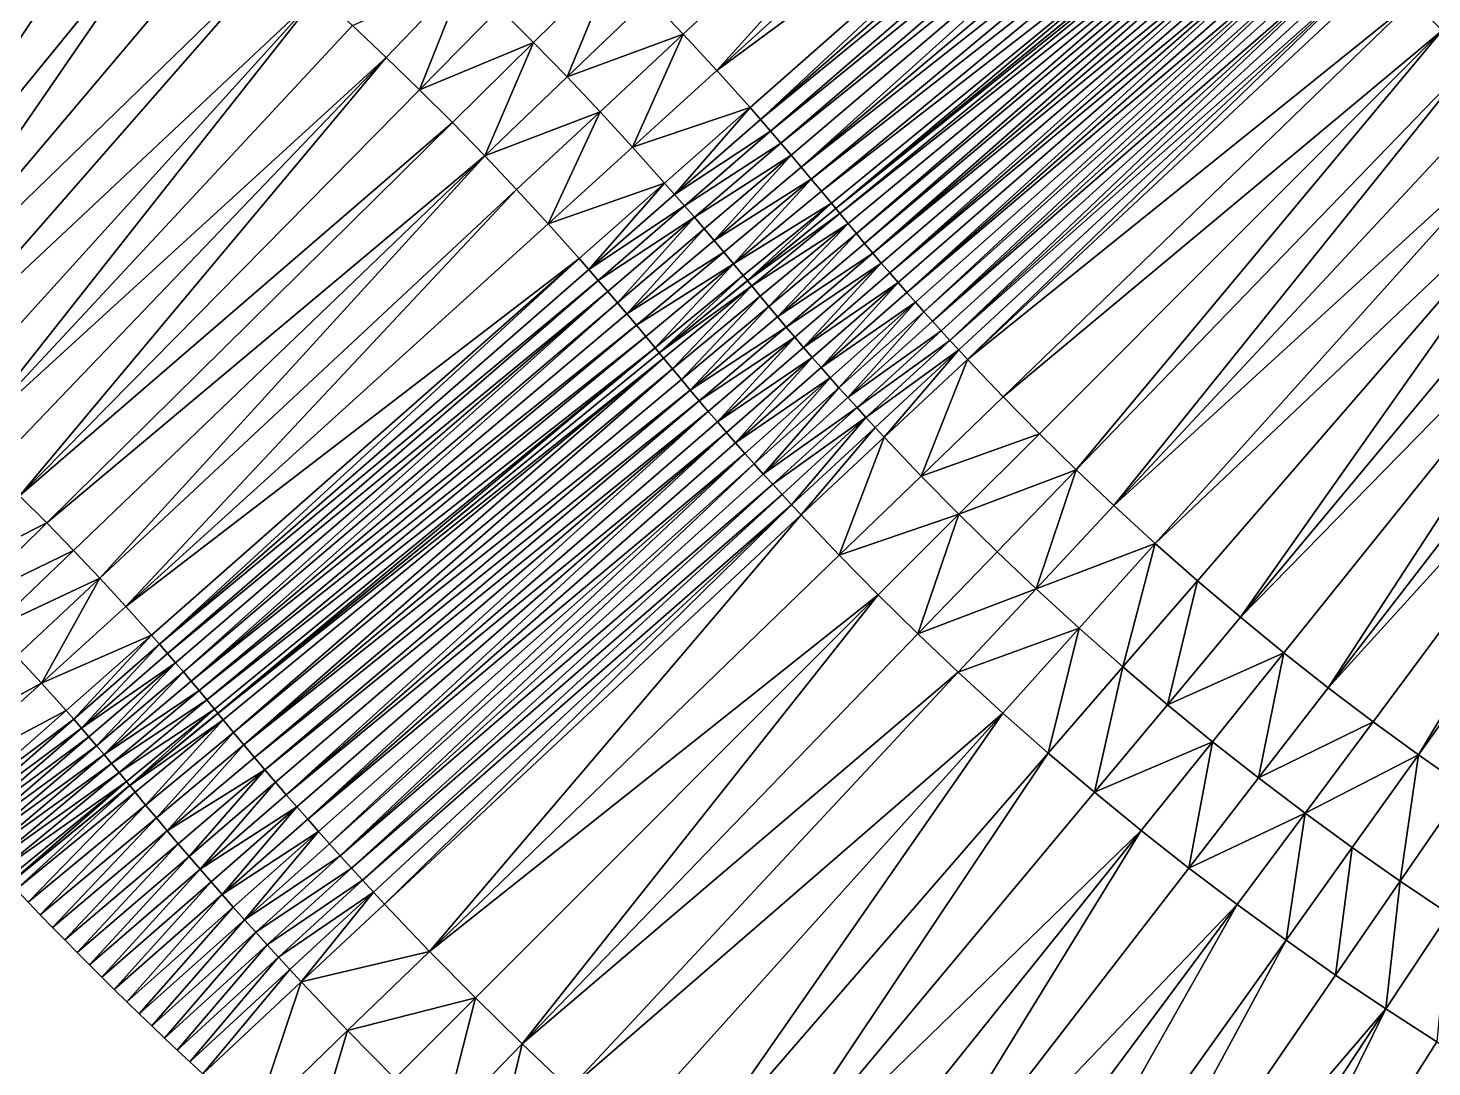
# Model space of a CAD drawing. Extents: x 2699 to 2890, y 1177 to 1225.
# Drawn here: x 2803.32 to 2818.33, y 1189.62 to 1200.74 of the extents above; entities that cross this region are included whole.
import ezdxf

# ---------------------------------------------------------------- set-up
doc = ezdxf.new("R2010")
doc.units = 0

msp = doc.modelspace()

# ---------------------------------------------------------------- linework, layer by layer
for points in [[(2809.961, 1201.057, 597.555), (2814.783, 1204.829, 597.743), (2810.325, 1200.671, 597.56)], [(2810.685, 1200.28, 597.565), (2810.325, 1200.671, 597.56), (2814.783, 1204.829, 597.743)], [(2810.685, 1200.28, 597.565), (2814.783, 1204.829, 597.743), (2815.2, 1204.375, 597.748)], [(2810.685, 1200.28, 597.565), (2815.2, 1204.375, 597.748), (2815.611, 1203.916, 597.753)], [(2810.685, 1200.28, 597.565), (2815.611, 1203.916, 597.753), (2811.039, 1199.884, 597.57)], [(2811.149, 1199.758, 597.571), (2811.039, 1199.884, 597.57), (2815.611, 1203.916, 597.753)], [(2815.74, 1203.769, 597.753), (2811.149, 1199.758, 597.571), (2815.611, 1203.916, 597.753)], [(2803.123, 1203.743, 597.488), (2803.613, 1203.39, 597.494), (2800.006, 1198.476, 597.598)], [(2811.149, 1199.758, 597.571), (2815.74, 1203.769, 597.753), (2815.868, 1203.622, 597.753)], [(2811.149, 1199.758, 597.571), (2815.868, 1203.622, 597.753), (2811.259, 1199.632, 597.573)], [(2811.259, 1199.632, 597.573), (2815.868, 1203.622, 597.753), (2815.995, 1203.475, 597.752)], [(2811.369, 1199.505, 597.574), (2811.259, 1199.632, 597.573), (2815.995, 1203.475, 597.752)], [(2811.369, 1199.505, 597.574), (2815.995, 1203.475, 597.752), (2816.122, 1203.326, 597.752)], [(2800.006, 1198.476, 597.598), (2803.613, 1203.39, 597.494), (2804.097, 1203.028, 597.5)], [(2811.369, 1199.505, 597.574), (2816.122, 1203.326, 597.752), (2811.478, 1199.377, 597.576)], [(2811.587, 1199.249, 597.578), (2811.478, 1199.377, 597.576), (2816.122, 1203.326, 597.752)], [(2811.587, 1199.249, 597.578), (2816.122, 1203.326, 597.752), (2816.248, 1203.178, 597.752)], [(2811.587, 1199.249, 597.578), (2816.248, 1203.178, 597.752), (2816.373, 1203.028, 597.752)], [(2800.406, 1198.177, 597.609), (2800.006, 1198.476, 597.598), (2804.097, 1203.028, 597.5)], [(2800.406, 1198.177, 597.609), (2804.097, 1203.028, 597.5), (2800.801, 1197.871, 597.621)], [(2804.097, 1203.028, 597.5), (2804.575, 1202.658, 597.506), (2800.801, 1197.871, 597.621)], [(2811.587, 1199.249, 597.578), (2816.373, 1203.028, 597.752), (2811.694, 1199.12, 597.579)], [(2811.694, 1199.12, 597.579), (2816.373, 1203.028, 597.752), (2816.498, 1202.878, 597.752)], [(2811.802, 1198.991, 597.581), (2811.694, 1199.12, 597.579), (2816.498, 1202.878, 597.752)], [(2811.802, 1198.991, 597.581), (2816.498, 1202.878, 597.752), (2816.622, 1202.728, 597.752)], [(2811.802, 1198.991, 597.581), (2816.622, 1202.728, 597.752), (2811.909, 1198.862, 597.582)], [(2811.955, 1198.805, 597.583), (2811.909, 1198.862, 597.582), (2816.622, 1202.728, 597.752)], [(2816.622, 1202.728, 597.752), (2816.675, 1202.663, 597.752), (2811.955, 1198.805, 597.583)], [(2801.191, 1197.558, 597.632), (2800.801, 1197.871, 597.621), (2804.575, 1202.658, 597.506)], [(2805.046, 1202.28, 597.512), (2801.191, 1197.558, 597.632), (2804.575, 1202.658, 597.506)], [(2816.675, 1202.663, 597.752), (2811.955, 1198.804, 597.583), (2811.955, 1198.805, 597.583)], [(2816.676, 1202.662, 597.752), (2811.955, 1198.804, 597.583), (2816.675, 1202.663, 597.752)], [(2811.955, 1198.804, 597.583), (2816.676, 1202.662, 597.752), (2816.711, 1202.618, 597.752)], [(2811.955, 1198.804, 597.583), (2816.711, 1202.618, 597.752), (2811.999, 1198.751, 597.584)], [(2816.711, 1202.618, 597.752), (2816.783, 1202.532, 597.752), (2811.999, 1198.751, 597.584)], [(2816.783, 1202.532, 597.752), (2812.087, 1198.644, 597.585), (2811.999, 1198.751, 597.584)], [(2812.176, 1198.538, 597.586), (2812.087, 1198.644, 597.585), (2816.783, 1202.532, 597.752)], [(2816.854, 1202.446, 597.752), (2812.176, 1198.538, 597.586), (2816.783, 1202.532, 597.752)], [(2812.176, 1198.538, 597.586), (2816.854, 1202.446, 597.752), (2812.264, 1198.432, 597.588)], [(2816.854, 1202.446, 597.752), (2816.926, 1202.36, 597.752), (2812.264, 1198.432, 597.588)], [(2801.191, 1197.558, 597.632), (2805.046, 1202.28, 597.512), (2801.576, 1197.238, 597.644)], [(2805.046, 1202.28, 597.512), (2805.511, 1201.894, 597.518), (2801.576, 1197.238, 597.644)], [(2812.354, 1198.326, 597.589), (2812.264, 1198.432, 597.588), (2816.926, 1202.36, 597.752)], [(2816.999, 1202.274, 597.752), (2812.354, 1198.326, 597.589), (2816.926, 1202.36, 597.752)], [(2816.999, 1202.274, 597.752), (2817.072, 1202.189, 597.752), (2812.354, 1198.326, 597.589)], [(2817.072, 1202.189, 597.752), (2812.443, 1198.221, 597.591), (2812.354, 1198.326, 597.589)], [(2812.534, 1198.117, 597.592), (2812.443, 1198.221, 597.591), (2817.072, 1202.189, 597.752)], [(2817.145, 1202.104, 597.752), (2812.534, 1198.117, 597.592), (2817.072, 1202.189, 597.752)], [(2817.145, 1202.104, 597.752), (2817.218, 1202.019, 597.752), (2812.534, 1198.117, 597.592)], [(2817.218, 1202.019, 597.752), (2812.624, 1198.012, 597.593), (2812.534, 1198.117, 597.592)], [(2812.715, 1197.908, 597.595), (2812.624, 1198.012, 597.593), (2817.218, 1202.019, 597.752)], [(2817.292, 1201.935, 597.752), (2812.715, 1197.908, 597.595), (2817.218, 1202.019, 597.752)], [(2817.292, 1201.935, 597.752), (2817.367, 1201.851, 597.752), (2812.715, 1197.908, 597.595)], [(2801.576, 1197.238, 597.644), (2805.511, 1201.894, 597.518), (2805.969, 1201.5, 597.524)], [(2817.367, 1201.851, 597.752), (2812.807, 1197.805, 597.596), (2812.715, 1197.908, 597.595)], [(2812.899, 1197.701, 597.598), (2812.807, 1197.805, 597.596), (2817.367, 1201.851, 597.752)], [(2817.441, 1201.767, 597.752), (2812.899, 1197.701, 597.598), (2817.367, 1201.851, 597.752)], [(2812.899, 1197.701, 597.598), (2817.441, 1201.767, 597.752), (2812.991, 1197.599, 597.599)], [(2817.441, 1201.767, 597.752), (2817.516, 1201.684, 597.752), (2812.991, 1197.599, 597.599)], [(2817.591, 1201.6, 597.752), (2812.991, 1197.599, 597.599), (2817.516, 1201.684, 597.752)], [(2801.955, 1196.912, 597.655), (2801.576, 1197.238, 597.644), (2805.969, 1201.5, 597.524)], [(2801.955, 1196.912, 597.655), (2805.969, 1201.5, 597.524), (2806.42, 1201.098, 597.53)], [(2817.591, 1201.6, 597.752), (2813.084, 1197.496, 597.6), (2812.991, 1197.599, 597.599)], [(2817.591, 1201.6, 597.752), (2813.177, 1197.394, 597.602), (2813.084, 1197.496, 597.6)], [(2817.591, 1201.6, 597.752), (2817.667, 1201.518, 597.752), (2813.177, 1197.394, 597.602)], [(2817.743, 1201.435, 597.752), (2813.177, 1197.394, 597.602), (2817.667, 1201.518, 597.752)], [(2819.305, 1201.571, 597.715), (2818.443, 1200.708, 597.751), (2818.129, 1201.028, 597.752)], [(2808.359, 1200.944, 597.508), (2809.59, 1201.437, 597.55), (2808.722, 1200.581, 597.513)], [(2809.081, 1200.213, 597.518), (2808.722, 1200.581, 597.513), (2809.59, 1201.437, 597.55)], [(2809.081, 1200.213, 597.518), (2809.59, 1201.437, 597.55), (2809.961, 1201.057, 597.555)], [(2817.743, 1201.435, 597.752), (2813.271, 1197.293, 597.603), (2813.177, 1197.394, 597.602)], [(2813.271, 1197.293, 597.603), (2817.743, 1201.435, 597.752), (2813.365, 1197.191, 597.604)], [(2817.743, 1201.435, 597.752), (2817.82, 1201.353, 597.752), (2813.365, 1197.191, 597.604)], [(2818.129, 1201.028, 597.752), (2813.365, 1197.191, 597.604), (2817.82, 1201.353, 597.752)], [(2806.786, 1200.763, 597.535), (2807.991, 1201.302, 597.503), (2807.147, 1200.422, 597.54)], [(2807.503, 1200.075, 597.545), (2807.147, 1200.422, 597.54), (2807.991, 1201.302, 597.503)], [(2807.503, 1200.075, 597.545), (2807.991, 1201.302, 597.503), (2808.359, 1200.944, 597.508)], [(2801.955, 1196.912, 597.655), (2806.42, 1201.098, 597.53), (2802.329, 1196.58, 597.666)], [(2802.631, 1196.302, 597.676), (2802.329, 1196.58, 597.666), (2806.42, 1201.098, 597.53)], [(2806.786, 1200.763, 597.535), (2802.631, 1196.302, 597.676), (2806.42, 1201.098, 597.53)], [(2809.081, 1200.213, 597.518), (2809.961, 1201.057, 597.555), (2810.325, 1200.671, 597.56)], [(2818.129, 1201.028, 597.752), (2813.746, 1196.791, 597.61), (2813.365, 1197.191, 597.604)], [(2818.129, 1201.028, 597.752), (2818.443, 1200.708, 597.751), (2813.746, 1196.791, 597.61)], [(2807.503, 1200.075, 597.545), (2808.359, 1200.944, 597.508), (2808.722, 1200.581, 597.513)], [(2802.631, 1196.302, 597.676), (2806.786, 1200.763, 597.535), (2807.147, 1200.422, 597.54)], [(2807.503, 1200.075, 597.545), (2808.722, 1200.581, 597.513), (2807.855, 1199.724, 597.55)], [(2808.201, 1199.368, 597.555), (2807.855, 1199.724, 597.55), (2808.722, 1200.581, 597.513)], [(2808.201, 1199.368, 597.555), (2808.722, 1200.581, 597.513), (2809.081, 1200.213, 597.518)], [(2809.081, 1200.213, 597.518), (2810.325, 1200.671, 597.56), (2809.434, 1199.839, 597.523)], [(2809.782, 1199.461, 597.528), (2809.434, 1199.839, 597.523), (2810.325, 1200.671, 597.56)], [(2809.782, 1199.461, 597.528), (2810.325, 1200.671, 597.56), (2810.685, 1200.28, 597.565)], [(2818.443, 1200.708, 597.751), (2814.134, 1196.396, 597.616), (2813.746, 1196.791, 597.61)], [(2814.528, 1196.009, 597.621), (2814.134, 1196.396, 597.616), (2818.443, 1200.708, 597.751)], [(2818.763, 1200.394, 597.751), (2814.528, 1196.009, 597.621), (2818.443, 1200.708, 597.751)], [(2802.631, 1196.302, 597.676), (2807.147, 1200.422, 597.54), (2802.93, 1196.02, 597.685)], [(2803.225, 1195.733, 597.695), (2802.93, 1196.02, 597.685), (2807.147, 1200.422, 597.54)], [(2803.225, 1195.733, 597.695), (2807.147, 1200.422, 597.54), (2807.503, 1200.075, 597.545)], [(2809.782, 1199.461, 597.528), (2810.685, 1200.28, 597.565), (2811.039, 1199.884, 597.57)], [(2814.528, 1196.009, 597.621), (2818.763, 1200.394, 597.751), (2814.929, 1195.628, 597.627)], [(2818.763, 1200.394, 597.751), (2819.089, 1200.085, 597.751), (2814.929, 1195.628, 597.627)], [(2808.201, 1199.368, 597.555), (2809.081, 1200.213, 597.518), (2809.434, 1199.839, 597.523)], [(2803.225, 1195.733, 597.695), (2807.503, 1200.075, 597.545), (2807.855, 1199.724, 597.55)], [(2819.449, 1199.755, 597.751), (2814.929, 1195.628, 597.627), (2819.089, 1200.085, 597.751)], [(2808.201, 1199.368, 597.555), (2809.434, 1199.839, 597.523), (2808.542, 1199.008, 597.56)], [(2808.878, 1198.642, 597.565), (2808.542, 1199.008, 597.56), (2809.434, 1199.839, 597.523)], [(2808.878, 1198.642, 597.565), (2809.434, 1199.839, 597.523), (2809.782, 1199.461, 597.528)], [(2809.782, 1199.461, 597.528), (2811.039, 1199.884, 597.57), (2810.124, 1199.078, 597.533)], [(2810.231, 1198.956, 597.535), (2810.124, 1199.078, 597.533), (2811.039, 1199.884, 597.57)], [(2811.149, 1199.758, 597.571), (2810.231, 1198.956, 597.535), (2811.039, 1199.884, 597.57)], [(2803.225, 1195.733, 597.695), (2807.855, 1199.724, 597.55), (2803.516, 1195.443, 597.704)], [(2803.516, 1195.443, 597.704), (2807.855, 1199.724, 597.55), (2808.201, 1199.368, 597.555)], [(2810.231, 1198.956, 597.535), (2811.149, 1199.758, 597.571), (2811.259, 1199.632, 597.573)], [(2819.449, 1199.755, 597.751), (2815.373, 1195.221, 597.633), (2814.929, 1195.628, 597.627)], [(2819.449, 1199.755, 597.751), (2819.815, 1199.432, 597.751), (2815.373, 1195.221, 597.633)], [(2810.231, 1198.956, 597.535), (2811.259, 1199.632, 597.573), (2810.338, 1198.834, 597.536)], [(2810.338, 1198.834, 597.536), (2811.259, 1199.632, 597.573), (2811.369, 1199.505, 597.574)], [(2803.802, 1195.148, 597.713), (2803.516, 1195.443, 597.704), (2808.201, 1199.368, 597.555)], [(2803.802, 1195.148, 597.713), (2808.201, 1199.368, 597.555), (2804.085, 1194.85, 597.723)], [(2808.201, 1199.368, 597.555), (2808.542, 1199.008, 597.56), (2804.085, 1194.85, 597.723)], [(2808.878, 1198.642, 597.565), (2809.782, 1199.461, 597.528), (2810.124, 1199.078, 597.533)], [(2810.444, 1198.711, 597.538), (2810.338, 1198.834, 597.536), (2811.369, 1199.505, 597.574)], [(2810.444, 1198.711, 597.538), (2811.369, 1199.505, 597.574), (2811.478, 1199.377, 597.576)], [(2810.444, 1198.711, 597.538), (2811.478, 1199.377, 597.576), (2810.549, 1198.587, 597.539)], [(2810.654, 1198.463, 597.541), (2810.549, 1198.587, 597.539), (2811.478, 1199.377, 597.576)], [(2811.587, 1199.249, 597.578), (2810.654, 1198.463, 597.541), (2811.478, 1199.377, 597.576)], [(2819.815, 1199.432, 597.751), (2815.825, 1194.823, 597.639), (2815.373, 1195.221, 597.633)], [(2816.284, 1194.433, 597.645), (2815.825, 1194.823, 597.639), (2819.815, 1199.432, 597.751)], [(2820.188, 1199.115, 597.751), (2816.284, 1194.433, 597.645), (2819.815, 1199.432, 597.751)], [(2810.654, 1198.463, 597.541), (2811.587, 1199.249, 597.578), (2811.694, 1199.12, 597.579)], [(2808.878, 1198.642, 597.565), (2810.124, 1199.078, 597.533), (2809.21, 1198.272, 597.57)], [(2809.313, 1198.154, 597.571), (2809.21, 1198.272, 597.57), (2810.124, 1199.078, 597.533)], [(2810.231, 1198.956, 597.535), (2809.313, 1198.154, 597.571), (2810.124, 1199.078, 597.533)], [(2810.654, 1198.463, 597.541), (2811.694, 1199.12, 597.579), (2810.759, 1198.339, 597.543)], [(2810.863, 1198.214, 597.544), (2810.759, 1198.339, 597.543), (2811.694, 1199.12, 597.579)], [(2810.863, 1198.214, 597.544), (2811.694, 1199.12, 597.579), (2811.802, 1198.991, 597.581)], [(2820.188, 1199.115, 597.751), (2820.566, 1198.806, 597.751), (2816.284, 1194.433, 597.645)], [(2804.363, 1194.547, 597.732), (2804.085, 1194.85, 597.723), (2808.542, 1199.008, 597.56)], [(2804.363, 1194.547, 597.732), (2808.542, 1199.008, 597.56), (2808.878, 1198.642, 597.565)], [(2809.313, 1198.154, 597.571), (2810.231, 1198.956, 597.535), (2810.338, 1198.834, 597.536)], [(2810.863, 1198.214, 597.544), (2811.802, 1198.991, 597.581), (2811.909, 1198.862, 597.582)], [(2809.313, 1198.154, 597.571), (2810.338, 1198.834, 597.536), (2809.416, 1198.035, 597.573)], [(2809.416, 1198.035, 597.573), (2810.338, 1198.834, 597.536), (2810.444, 1198.711, 597.538)], [(2810.863, 1198.214, 597.544), (2811.909, 1198.862, 597.582), (2810.966, 1198.088, 597.546)], [(2811.909, 1198.862, 597.582), (2811.011, 1198.034, 597.546), (2810.966, 1198.088, 597.546)], [(2811.909, 1198.862, 597.582), (2811.955, 1198.805, 597.583), (2811.011, 1198.034, 597.546)], [(2811.955, 1198.805, 597.583), (2811.011, 1198.033, 597.546), (2811.011, 1198.034, 597.546)], [(2811.955, 1198.804, 597.583), (2811.011, 1198.033, 597.546), (2811.955, 1198.805, 597.583)], [(2811.011, 1198.033, 597.546), (2811.955, 1198.804, 597.583), (2811.999, 1198.751, 597.584)], [(2816.284, 1194.433, 597.645), (2820.566, 1198.806, 597.751), (2816.75, 1194.052, 597.651)], [(2817.223, 1193.679, 597.657), (2816.75, 1194.052, 597.651), (2820.566, 1198.806, 597.751)], [(2820.95, 1198.504, 597.75), (2817.223, 1193.679, 597.657), (2820.566, 1198.806, 597.751)], [(2804.363, 1194.547, 597.732), (2808.878, 1198.642, 597.565), (2809.21, 1198.272, 597.57)], [(2809.519, 1197.917, 597.574), (2809.416, 1198.035, 597.573), (2810.444, 1198.711, 597.538)], [(2809.519, 1197.917, 597.574), (2810.444, 1198.711, 597.538), (2809.621, 1197.797, 597.576)], [(2810.444, 1198.711, 597.538), (2810.549, 1198.587, 597.539), (2809.621, 1197.797, 597.576)], [(2811.011, 1198.033, 597.546), (2811.999, 1198.751, 597.584), (2811.057, 1197.977, 597.547)], [(2811.999, 1198.751, 597.584), (2812.087, 1198.644, 597.585), (2811.057, 1197.977, 597.547)], [(2812.087, 1198.644, 597.585), (2811.148, 1197.867, 597.548), (2811.057, 1197.977, 597.547)], [(2811.24, 1197.756, 597.55), (2811.148, 1197.867, 597.548), (2812.087, 1198.644, 597.585)], [(2812.176, 1198.538, 597.586), (2811.24, 1197.756, 597.55), (2812.087, 1198.644, 597.585)], [(2809.722, 1197.677, 597.578), (2809.621, 1197.797, 597.576), (2810.549, 1198.587, 597.539)], [(2810.654, 1198.463, 597.541), (2809.722, 1197.677, 597.578), (2810.549, 1198.587, 597.539)], [(2811.24, 1197.756, 597.55), (2812.176, 1198.538, 597.586), (2811.332, 1197.646, 597.551)], [(2812.176, 1198.538, 597.586), (2812.264, 1198.432, 597.588), (2811.332, 1197.646, 597.551)], [(2820.95, 1198.504, 597.75), (2821.339, 1198.209, 597.75), (2817.223, 1193.679, 597.657)], [(2809.722, 1197.677, 597.578), (2810.654, 1198.463, 597.541), (2810.759, 1198.339, 597.543)], [(2809.722, 1197.677, 597.578), (2810.759, 1198.339, 597.543), (2809.823, 1197.557, 597.579)], [(2809.823, 1197.557, 597.579), (2810.759, 1198.339, 597.543), (2810.863, 1198.214, 597.544)], [(2812.354, 1198.326, 597.589), (2811.332, 1197.646, 597.551), (2812.264, 1198.432, 597.588)], [(2812.354, 1198.326, 597.589), (2811.425, 1197.537, 597.553), (2811.332, 1197.646, 597.551)], [(2812.354, 1198.326, 597.589), (2812.443, 1198.221, 597.591), (2811.425, 1197.537, 597.553)], [(2804.363, 1194.547, 597.732), (2809.21, 1198.272, 597.57), (2804.637, 1194.241, 597.741)], [(2804.723, 1194.143, 597.744), (2804.637, 1194.241, 597.741), (2809.21, 1198.272, 597.57)], [(2809.313, 1198.154, 597.571), (2804.723, 1194.143, 597.744), (2809.21, 1198.272, 597.57)], [(2809.923, 1197.436, 597.581), (2809.823, 1197.557, 597.579), (2810.863, 1198.214, 597.544)], [(2809.923, 1197.436, 597.581), (2810.863, 1198.214, 597.544), (2810.023, 1197.315, 597.582)], [(2810.863, 1198.214, 597.544), (2810.966, 1198.088, 597.546), (2810.023, 1197.315, 597.582)], [(2812.443, 1198.221, 597.591), (2811.518, 1197.428, 597.554), (2811.425, 1197.537, 597.553)], [(2811.611, 1197.319, 597.555), (2811.518, 1197.428, 597.554), (2812.443, 1198.221, 597.591)], [(2812.534, 1198.117, 597.592), (2811.611, 1197.319, 597.555), (2812.443, 1198.221, 597.591)], [(2821.339, 1198.209, 597.75), (2817.703, 1193.315, 597.663), (2817.223, 1193.679, 597.657)], [(2818.19, 1192.961, 597.669), (2817.703, 1193.315, 597.663), (2821.339, 1198.209, 597.75)], [(2821.734, 1197.921, 597.75), (2818.19, 1192.961, 597.669), (2821.339, 1198.209, 597.75)], [(2804.723, 1194.143, 597.744), (2809.313, 1198.154, 597.571), (2809.416, 1198.035, 597.573)], [(2804.723, 1194.143, 597.744), (2809.416, 1198.035, 597.573), (2804.808, 1194.045, 597.747)], [(2804.808, 1194.045, 597.747), (2809.416, 1198.035, 597.573), (2809.519, 1197.917, 597.574)], [(2810.067, 1197.262, 597.583), (2810.023, 1197.315, 597.582), (2810.966, 1198.088, 597.546)], [(2810.966, 1198.088, 597.546), (2811.011, 1198.034, 597.546), (2810.067, 1197.262, 597.583)], [(2811.011, 1198.034, 597.546), (2810.067, 1197.261, 597.583), (2810.067, 1197.262, 597.583)], [(2811.011, 1198.033, 597.546), (2810.067, 1197.261, 597.583), (2811.011, 1198.034, 597.546)], [(2810.067, 1197.261, 597.583), (2811.011, 1198.033, 597.546), (2811.057, 1197.977, 597.547)], [(2812.534, 1198.117, 597.592), (2812.624, 1198.012, 597.593), (2811.611, 1197.319, 597.555)], [(2804.893, 1193.946, 597.75), (2804.808, 1194.045, 597.747), (2809.519, 1197.917, 597.574)], [(2804.893, 1193.946, 597.75), (2809.519, 1197.917, 597.574), (2804.977, 1193.848, 597.753)], [(2809.519, 1197.917, 597.574), (2809.621, 1197.797, 597.576), (2804.977, 1193.848, 597.753)], [(2810.067, 1197.261, 597.583), (2811.057, 1197.977, 597.547), (2810.114, 1197.204, 597.584)], [(2811.057, 1197.977, 597.547), (2810.209, 1197.089, 597.585), (2810.114, 1197.204, 597.584)], [(2811.057, 1197.977, 597.547), (2811.148, 1197.867, 597.548), (2810.209, 1197.089, 597.585)], [(2810.304, 1196.975, 597.586), (2810.209, 1197.089, 597.585), (2811.148, 1197.867, 597.548)], [(2811.24, 1197.756, 597.55), (2810.304, 1196.975, 597.586), (2811.148, 1197.867, 597.548)], [(2811.611, 1197.319, 597.555), (2812.624, 1198.012, 597.593), (2811.705, 1197.211, 597.557)], [(2811.8, 1197.103, 597.558), (2811.705, 1197.211, 597.557), (2812.624, 1198.012, 597.593)], [(2812.715, 1197.908, 597.595), (2811.8, 1197.103, 597.558), (2812.624, 1198.012, 597.593)], [(2812.715, 1197.908, 597.595), (2812.807, 1197.805, 597.596), (2811.8, 1197.103, 597.558)], [(2818.19, 1192.961, 597.669), (2821.734, 1197.921, 597.75), (2818.683, 1192.615, 597.675)], [(2805.061, 1193.748, 597.756), (2804.977, 1193.848, 597.753), (2809.621, 1197.797, 597.576)], [(2805.061, 1193.748, 597.756), (2809.621, 1197.797, 597.576), (2809.722, 1197.677, 597.578)], [(2810.304, 1196.975, 597.586), (2811.24, 1197.756, 597.55), (2810.4, 1196.861, 597.588)], [(2811.24, 1197.756, 597.55), (2811.332, 1197.646, 597.551), (2810.4, 1196.861, 597.588)], [(2812.807, 1197.805, 597.596), (2811.895, 1196.995, 597.56), (2811.8, 1197.103, 597.558)], [(2811.99, 1196.888, 597.561), (2811.895, 1196.995, 597.56), (2812.807, 1197.805, 597.596)], [(2812.899, 1197.701, 597.598), (2811.99, 1196.888, 597.561), (2812.807, 1197.805, 597.596)], [(2805.061, 1193.748, 597.756), (2809.722, 1197.677, 597.578), (2809.823, 1197.557, 597.579)], [(2811.425, 1197.537, 597.553), (2810.4, 1196.861, 597.588), (2811.332, 1197.646, 597.551)], [(2811.99, 1196.888, 597.561), (2812.899, 1197.701, 597.598), (2812.086, 1196.782, 597.562)], [(2812.899, 1197.701, 597.598), (2812.991, 1197.599, 597.599), (2812.086, 1196.782, 597.562)], [(2813.084, 1197.496, 597.6), (2812.086, 1196.782, 597.562), (2812.991, 1197.599, 597.599)], [(2805.061, 1193.748, 597.756), (2809.823, 1197.557, 597.579), (2805.145, 1193.649, 597.759)], [(2805.145, 1193.649, 597.759), (2809.823, 1197.557, 597.579), (2809.923, 1197.436, 597.581)], [(2805.228, 1193.549, 597.762), (2805.145, 1193.649, 597.759), (2809.923, 1197.436, 597.581)], [(2805.228, 1193.549, 597.762), (2809.923, 1197.436, 597.581), (2810.023, 1197.315, 597.582)], [(2811.425, 1197.537, 597.553), (2810.496, 1196.747, 597.589), (2810.4, 1196.861, 597.588)], [(2811.425, 1197.537, 597.553), (2811.518, 1197.428, 597.554), (2810.496, 1196.747, 597.589)], [(2811.518, 1197.428, 597.554), (2810.592, 1196.634, 597.591), (2810.496, 1196.747, 597.589)], [(2810.689, 1196.522, 597.592), (2810.592, 1196.634, 597.591), (2811.518, 1197.428, 597.554)], [(2811.611, 1197.319, 597.555), (2810.689, 1196.522, 597.592), (2811.518, 1197.428, 597.554)], [(2813.084, 1197.496, 597.6), (2812.183, 1196.675, 597.564), (2812.086, 1196.782, 597.562)], [(2813.084, 1197.496, 597.6), (2813.177, 1197.394, 597.602), (2812.183, 1196.675, 597.564)], [(2805.228, 1193.549, 597.762), (2810.023, 1197.315, 597.582), (2805.31, 1193.449, 597.765)], [(2805.31, 1193.449, 597.765), (2810.023, 1197.315, 597.582), (2805.346, 1193.405, 597.766)], [(2810.023, 1197.315, 597.582), (2810.067, 1197.262, 597.583), (2805.346, 1193.405, 597.766)], [(2811.611, 1197.319, 597.555), (2811.705, 1197.211, 597.557), (2810.689, 1196.522, 597.592)], [(2813.177, 1197.394, 597.602), (2812.279, 1196.57, 597.565), (2812.183, 1196.675, 597.564)], [(2813.271, 1197.293, 597.603), (2812.279, 1196.57, 597.565), (2813.177, 1197.394, 597.602)], [(2813.271, 1197.293, 597.603), (2812.377, 1196.464, 597.566), (2812.279, 1196.57, 597.565)], [(2812.377, 1196.464, 597.566), (2813.271, 1197.293, 597.603), (2812.474, 1196.359, 597.568)], [(2813.271, 1197.293, 597.603), (2813.365, 1197.191, 597.604), (2812.474, 1196.359, 597.568)], [(2810.067, 1197.262, 597.583), (2805.347, 1193.404, 597.766), (2805.346, 1193.405, 597.766)], [(2810.067, 1197.261, 597.583), (2805.347, 1193.404, 597.766), (2810.067, 1197.262, 597.583)], [(2805.347, 1193.404, 597.766), (2810.067, 1197.261, 597.583), (2810.114, 1197.204, 597.584)], [(2805.347, 1193.404, 597.766), (2810.114, 1197.204, 597.584), (2805.402, 1193.336, 597.767)], [(2810.114, 1197.204, 597.584), (2805.514, 1193.201, 597.768), (2805.402, 1193.336, 597.767)], [(2810.114, 1197.204, 597.584), (2810.209, 1197.089, 597.585), (2805.514, 1193.201, 597.768)], [(2810.689, 1196.522, 597.592), (2811.705, 1197.211, 597.557), (2810.787, 1196.409, 597.593)], [(2810.885, 1196.298, 597.595), (2810.787, 1196.409, 597.593), (2811.705, 1197.211, 597.557)], [(2811.8, 1197.103, 597.558), (2810.885, 1196.298, 597.595), (2811.705, 1197.211, 597.557)], [(2812.87, 1195.943, 597.573), (2812.474, 1196.359, 597.568), (2813.365, 1197.191, 597.604)], [(2813.746, 1196.791, 597.61), (2812.87, 1195.943, 597.573), (2813.365, 1197.191, 597.604)], [(2805.625, 1193.067, 597.769), (2805.514, 1193.201, 597.768), (2810.209, 1197.089, 597.585)], [(2810.304, 1196.975, 597.586), (2805.625, 1193.067, 597.769), (2810.209, 1197.089, 597.585)], [(2810.304, 1196.975, 597.586), (2810.4, 1196.861, 597.588), (2805.625, 1193.067, 597.769)], [(2811.8, 1197.103, 597.558), (2811.895, 1196.995, 597.56), (2810.885, 1196.298, 597.595)], [(2811.895, 1196.995, 597.56), (2810.983, 1196.186, 597.596), (2810.885, 1196.298, 597.595)], [(2811.082, 1196.075, 597.598), (2810.983, 1196.186, 597.596), (2811.895, 1196.995, 597.56)], [(2811.99, 1196.888, 597.561), (2811.082, 1196.075, 597.598), (2811.895, 1196.995, 597.56)], [(2805.625, 1193.067, 597.769), (2810.4, 1196.861, 597.588), (2805.738, 1192.933, 597.771)], [(2810.496, 1196.747, 597.589), (2805.738, 1192.933, 597.771), (2810.4, 1196.861, 597.588)], [(2811.082, 1196.075, 597.598), (2811.99, 1196.888, 597.561), (2811.181, 1195.965, 597.599)], [(2811.99, 1196.888, 597.561), (2812.086, 1196.782, 597.562), (2811.181, 1195.965, 597.599)], [(2810.496, 1196.747, 597.589), (2805.85, 1192.8, 597.772), (2805.738, 1192.933, 597.771)], [(2810.496, 1196.747, 597.589), (2810.592, 1196.634, 597.591), (2805.85, 1192.8, 597.772)], [(2812.183, 1196.675, 597.564), (2811.181, 1195.965, 597.599), (2812.086, 1196.782, 597.562)], [(2812.183, 1196.675, 597.564), (2811.281, 1195.855, 597.6), (2811.181, 1195.965, 597.599)], [(2812.183, 1196.675, 597.564), (2812.279, 1196.57, 597.565), (2811.281, 1195.855, 597.6)], [(2813.746, 1196.791, 597.61), (2814.134, 1196.396, 597.616), (2812.87, 1195.943, 597.573)], [(2810.592, 1196.634, 597.591), (2805.964, 1192.667, 597.773), (2805.85, 1192.8, 597.772)], [(2806.078, 1192.534, 597.775), (2805.964, 1192.667, 597.773), (2810.592, 1196.634, 597.591)], [(2810.689, 1196.522, 597.592), (2806.078, 1192.534, 597.775), (2810.592, 1196.634, 597.591)], [(2810.689, 1196.522, 597.592), (2810.787, 1196.409, 597.593), (2806.078, 1192.534, 597.775)], [(2812.279, 1196.57, 597.565), (2811.381, 1195.745, 597.602), (2811.281, 1195.855, 597.6)], [(2811.482, 1195.636, 597.603), (2811.381, 1195.745, 597.602), (2812.279, 1196.57, 597.565)], [(2812.377, 1196.464, 597.566), (2811.482, 1195.636, 597.603), (2812.279, 1196.57, 597.565)], [(2806.078, 1192.534, 597.775), (2810.787, 1196.409, 597.593), (2806.192, 1192.403, 597.776)], [(2806.308, 1192.271, 597.778), (2806.192, 1192.403, 597.776), (2810.787, 1196.409, 597.593)], [(2810.885, 1196.298, 597.595), (2806.308, 1192.271, 597.778), (2810.787, 1196.409, 597.593)], [(2811.482, 1195.636, 597.603), (2812.377, 1196.464, 597.566), (2811.584, 1195.527, 597.604)], [(2812.377, 1196.464, 597.566), (2812.474, 1196.359, 597.568), (2811.584, 1195.527, 597.604)], [(2814.134, 1196.396, 597.616), (2813.272, 1195.534, 597.579), (2812.87, 1195.943, 597.573)], [(2814.528, 1196.009, 597.621), (2813.272, 1195.534, 597.579), (2814.134, 1196.396, 597.616)], [(2810.885, 1196.298, 597.595), (2810.983, 1196.186, 597.596), (2806.308, 1192.271, 597.778)], [(2811.993, 1195.096, 597.61), (2811.584, 1195.527, 597.604), (2812.474, 1196.359, 597.568)], [(2812.87, 1195.943, 597.573), (2811.993, 1195.096, 597.61), (2812.474, 1196.359, 597.568)], [(2810.983, 1196.186, 597.596), (2806.423, 1192.14, 597.779), (2806.308, 1192.271, 597.778)], [(2806.54, 1192.01, 597.78), (2806.423, 1192.14, 597.779), (2810.983, 1196.186, 597.596)], [(2811.082, 1196.075, 597.598), (2806.54, 1192.01, 597.78), (2810.983, 1196.186, 597.596)], [(2806.54, 1192.01, 597.78), (2811.082, 1196.075, 597.598), (2806.656, 1191.88, 597.782)], [(2811.082, 1196.075, 597.598), (2811.181, 1195.965, 597.599), (2806.656, 1191.88, 597.782)], [(2811.281, 1195.855, 597.6), (2806.656, 1191.88, 597.782), (2811.181, 1195.965, 597.599)], [(2812.87, 1195.943, 597.573), (2813.272, 1195.534, 597.579), (2811.993, 1195.096, 597.61)], [(2814.528, 1196.009, 597.621), (2813.681, 1195.132, 597.585), (2813.272, 1195.534, 597.579)], [(2813.681, 1195.132, 597.585), (2814.528, 1196.009, 597.621), (2814.098, 1194.737, 597.59)], [(2814.528, 1196.009, 597.621), (2814.929, 1195.628, 597.627), (2814.098, 1194.737, 597.59)], [(2811.281, 1195.855, 597.6), (2806.774, 1191.75, 597.783), (2806.656, 1191.88, 597.782)], [(2811.281, 1195.855, 597.6), (2811.381, 1195.745, 597.602), (2806.774, 1191.75, 597.783)], [(2802.369, 1194.865, 597.658), (2803.225, 1195.733, 597.695), (2803.516, 1195.443, 597.704)], [(2811.381, 1195.745, 597.602), (2806.892, 1191.621, 597.785), (2806.774, 1191.75, 597.783)], [(2811.482, 1195.636, 597.603), (2806.892, 1191.621, 597.785), (2811.381, 1195.745, 597.602)], [(2811.482, 1195.636, 597.603), (2807.01, 1191.493, 597.786), (2806.892, 1191.621, 597.785)], [(2807.01, 1191.493, 597.786), (2811.482, 1195.636, 597.603), (2807.129, 1191.365, 597.787)], [(2811.482, 1195.636, 597.603), (2811.584, 1195.527, 597.604), (2807.129, 1191.365, 597.787)], [(2815.373, 1195.221, 597.633), (2814.098, 1194.737, 597.59), (2814.929, 1195.628, 597.627)], [(2807.611, 1190.858, 597.793), (2807.129, 1191.365, 597.787), (2811.584, 1195.527, 597.604)], [(2811.993, 1195.096, 597.61), (2807.611, 1190.858, 597.793), (2811.584, 1195.527, 597.604)], [(2813.272, 1195.534, 597.579), (2812.41, 1194.672, 597.616), (2811.993, 1195.096, 597.61)], [(2812.834, 1194.255, 597.621), (2812.41, 1194.672, 597.616), (2813.272, 1195.534, 597.579)], [(2813.681, 1195.132, 597.585), (2812.834, 1194.255, 597.621), (2813.272, 1195.534, 597.579)], [(2802.369, 1194.865, 597.658), (2803.516, 1195.443, 597.704), (2802.648, 1194.586, 597.667)], [(2802.648, 1194.586, 597.667), (2803.516, 1195.443, 597.704), (2803.802, 1195.148, 597.713)], [(2815.373, 1195.221, 597.633), (2814.558, 1194.315, 597.596), (2814.098, 1194.737, 597.59)], [(2815.373, 1195.221, 597.633), (2815.027, 1193.901, 597.602), (2814.558, 1194.315, 597.596)], [(2815.373, 1195.221, 597.633), (2815.825, 1194.823, 597.639), (2815.027, 1193.901, 597.602)], [(2802.922, 1194.304, 597.677), (2802.648, 1194.586, 597.667), (2803.802, 1195.148, 597.713)], [(2802.922, 1194.304, 597.677), (2803.802, 1195.148, 597.713), (2804.085, 1194.85, 597.723)], [(2811.993, 1195.096, 597.61), (2812.41, 1194.672, 597.616), (2807.611, 1190.858, 597.793)], [(2813.681, 1195.132, 597.585), (2814.098, 1194.737, 597.59), (2812.834, 1194.255, 597.621)], [(2802.922, 1194.304, 597.677), (2804.085, 1194.85, 597.723), (2803.193, 1194.018, 597.686)], [(2803.46, 1193.728, 597.695), (2803.193, 1194.018, 597.686), (2804.085, 1194.85, 597.723)], [(2803.46, 1193.728, 597.695), (2804.085, 1194.85, 597.723), (2804.363, 1194.547, 597.732)], [(2812.834, 1194.255, 597.621), (2814.098, 1194.737, 597.59), (2813.266, 1193.846, 597.627)], [(2814.558, 1194.315, 597.596), (2813.266, 1193.846, 597.627), (2814.098, 1194.737, 597.59)], [(2815.503, 1193.497, 597.608), (2815.027, 1193.901, 597.602), (2815.825, 1194.823, 597.639)], [(2816.284, 1194.433, 597.645), (2815.503, 1193.497, 597.608), (2815.825, 1194.823, 597.639)], [(2812.41, 1194.672, 597.616), (2808.101, 1190.36, 597.798), (2807.611, 1190.858, 597.793)], [(2808.6, 1189.87, 597.804), (2808.101, 1190.36, 597.798), (2812.41, 1194.672, 597.616)], [(2812.834, 1194.255, 597.621), (2808.6, 1189.87, 597.804), (2812.41, 1194.672, 597.616)], [(2803.46, 1193.728, 597.695), (2804.363, 1194.547, 597.732), (2804.637, 1194.241, 597.741)], [(2816.284, 1194.433, 597.645), (2816.75, 1194.052, 597.651), (2815.503, 1193.497, 597.608)], [(2814.558, 1194.315, 597.596), (2813.743, 1193.408, 597.633), (2813.266, 1193.846, 597.627)], [(2814.558, 1194.315, 597.596), (2814.229, 1192.98, 597.639), (2813.743, 1193.408, 597.633)], [(2814.558, 1194.315, 597.596), (2815.027, 1193.901, 597.602), (2814.229, 1192.98, 597.639)], [(2803.46, 1193.728, 597.695), (2804.637, 1194.241, 597.741), (2803.722, 1193.434, 597.705)], [(2803.804, 1193.341, 597.708), (2803.722, 1193.434, 597.705), (2804.637, 1194.241, 597.741)], [(2804.723, 1194.143, 597.744), (2803.804, 1193.341, 597.708), (2804.637, 1194.241, 597.741)], [(2803.804, 1193.341, 597.708), (2804.723, 1194.143, 597.744), (2803.886, 1193.247, 597.711)], [(2804.723, 1194.143, 597.744), (2804.808, 1194.045, 597.747), (2803.886, 1193.247, 597.711)], [(2812.834, 1194.255, 597.621), (2813.266, 1193.846, 597.627), (2808.6, 1189.87, 597.804)], [(2802.07, 1192.97, 597.302), (2803.193, 1194.018, 597.686), (2803.46, 1193.728, 597.695)], [(2803.886, 1193.247, 597.711), (2804.808, 1194.045, 597.747), (2804.893, 1193.946, 597.75)], [(2815.503, 1193.497, 597.608), (2816.75, 1194.052, 597.651), (2815.987, 1193.101, 597.614)], [(2816.478, 1192.714, 597.62), (2815.987, 1193.101, 597.614), (2816.75, 1194.052, 597.651)], [(2817.223, 1193.679, 597.657), (2816.478, 1192.714, 597.62), (2816.75, 1194.052, 597.651)], [(2803.967, 1193.152, 597.714), (2803.886, 1193.247, 597.711), (2804.893, 1193.946, 597.75)], [(2803.967, 1193.152, 597.714), (2804.893, 1193.946, 597.75), (2804.048, 1193.058, 597.717)], [(2804.893, 1193.946, 597.75), (2804.977, 1193.848, 597.753), (2804.048, 1193.058, 597.717)], [(2804.129, 1192.963, 597.72), (2804.048, 1193.058, 597.717), (2804.977, 1193.848, 597.753)], [(2804.129, 1192.963, 597.72), (2804.977, 1193.848, 597.753), (2805.061, 1193.748, 597.756)], [(2808.6, 1189.87, 597.804), (2813.266, 1193.846, 597.627), (2809.106, 1189.389, 597.81)], [(2813.743, 1193.408, 597.633), (2809.106, 1189.389, 597.81), (2813.266, 1193.846, 597.627)], [(2814.723, 1192.56, 597.645), (2814.229, 1192.98, 597.639), (2815.027, 1193.901, 597.602)], [(2815.503, 1193.497, 597.608), (2814.723, 1192.56, 597.645), (2815.027, 1193.901, 597.602)], [(2802.306, 1192.681, 597.306), (2802.07, 1192.97, 597.302), (2803.46, 1193.728, 597.695)], [(2802.306, 1192.681, 597.306), (2803.46, 1193.728, 597.695), (2803.722, 1193.434, 597.705)], [(2804.129, 1192.963, 597.72), (2805.061, 1193.748, 597.756), (2805.145, 1193.649, 597.759)], [(2817.223, 1193.679, 597.657), (2817.703, 1193.315, 597.663), (2816.478, 1192.714, 597.62)], [(2804.129, 1192.963, 597.72), (2805.145, 1193.649, 597.759), (2804.209, 1192.867, 597.723)], [(2804.209, 1192.867, 597.723), (2805.145, 1193.649, 597.759), (2805.228, 1193.549, 597.762)], [(2804.289, 1192.772, 597.726), (2804.209, 1192.867, 597.723), (2805.228, 1193.549, 597.762)], [(2804.289, 1192.772, 597.726), (2805.228, 1193.549, 597.762), (2805.31, 1193.449, 597.765)], [(2802.306, 1192.681, 597.306), (2803.722, 1193.434, 597.705), (2802.537, 1192.39, 597.31)], [(2802.537, 1192.39, 597.31), (2803.722, 1193.434, 597.705), (2803.804, 1193.341, 597.708)], [(2804.289, 1192.772, 597.726), (2805.31, 1193.449, 597.765), (2804.368, 1192.675, 597.729)], [(2804.402, 1192.634, 597.729), (2804.368, 1192.675, 597.729), (2805.31, 1193.449, 597.765)], [(2805.31, 1193.449, 597.765), (2805.346, 1193.405, 597.766), (2804.402, 1192.634, 597.729)], [(2805.346, 1193.405, 597.766), (2804.403, 1192.632, 597.729), (2804.402, 1192.634, 597.729)], [(2805.347, 1193.404, 597.766), (2804.403, 1192.632, 597.729), (2805.346, 1193.405, 597.766)], [(2804.403, 1192.632, 597.729), (2805.347, 1193.404, 597.766), (2805.402, 1193.336, 597.767)], [(2813.743, 1193.408, 597.633), (2809.668, 1188.875, 597.816), (2809.106, 1189.389, 597.81)], [(2813.743, 1193.408, 597.633), (2810.239, 1188.371, 597.822), (2809.668, 1188.875, 597.816)], [(2813.743, 1193.408, 597.633), (2814.229, 1192.98, 597.639), (2810.239, 1188.371, 597.822)], [(2815.503, 1193.497, 597.608), (2815.987, 1193.101, 597.614), (2814.723, 1192.56, 597.645)], [(2802.608, 1192.295, 597.311), (2802.537, 1192.39, 597.31), (2803.804, 1193.341, 597.708)], [(2803.804, 1193.341, 597.708), (2803.886, 1193.247, 597.711), (2802.608, 1192.295, 597.311)], [(2802.608, 1192.295, 597.311), (2803.886, 1193.247, 597.711), (2802.678, 1192.2, 597.311)], [(2802.678, 1192.2, 597.311), (2803.886, 1193.247, 597.711), (2803.967, 1193.152, 597.714)], [(2804.403, 1192.632, 597.729), (2805.402, 1193.336, 597.767), (2804.46, 1192.563, 597.73)], [(2805.402, 1193.336, 597.767), (2804.574, 1192.424, 597.731), (2804.46, 1192.563, 597.73)], [(2805.402, 1193.336, 597.767), (2805.514, 1193.201, 597.768), (2804.574, 1192.424, 597.731)], [(2817.703, 1193.315, 597.663), (2816.976, 1192.337, 597.626), (2816.478, 1192.714, 597.62)], [(2818.19, 1192.961, 597.669), (2816.976, 1192.337, 597.626), (2817.703, 1193.315, 597.663)], [(2802.747, 1192.105, 597.312), (2802.678, 1192.2, 597.311), (2803.967, 1193.152, 597.714)], [(2803.967, 1193.152, 597.714), (2804.048, 1193.058, 597.717), (2802.747, 1192.105, 597.312)], [(2804.69, 1192.286, 597.733), (2804.574, 1192.424, 597.731), (2805.514, 1193.201, 597.768)], [(2805.625, 1193.067, 597.769), (2804.69, 1192.286, 597.733), (2805.514, 1193.201, 597.768)], [(2804.69, 1192.286, 597.733), (2805.625, 1193.067, 597.769), (2804.805, 1192.148, 597.734)], [(2805.625, 1193.067, 597.769), (2805.738, 1192.933, 597.771), (2804.805, 1192.148, 597.734)], [(2814.723, 1192.56, 597.645), (2815.987, 1193.101, 597.614), (2815.224, 1192.15, 597.651)], [(2815.733, 1191.749, 597.657), (2815.224, 1192.15, 597.651), (2815.987, 1193.101, 597.614)], [(2816.478, 1192.714, 597.62), (2815.733, 1191.749, 597.657), (2815.987, 1193.101, 597.614)], [(2802.747, 1192.105, 597.312), (2804.048, 1193.058, 597.717), (2802.816, 1192.01, 597.312)], [(2802.816, 1192.01, 597.312), (2804.048, 1193.058, 597.717), (2804.129, 1192.963, 597.72)], [(2802.885, 1191.914, 597.313), (2802.816, 1192.01, 597.312), (2804.129, 1192.963, 597.72)], [(2804.129, 1192.963, 597.72), (2804.209, 1192.867, 597.723), (2802.885, 1191.914, 597.313)], [(2805.85, 1192.8, 597.772), (2804.805, 1192.148, 597.734), (2805.738, 1192.933, 597.771)], [(2810.819, 1187.878, 597.828), (2810.239, 1188.371, 597.822), (2814.229, 1192.98, 597.639)], [(2814.723, 1192.56, 597.645), (2810.819, 1187.878, 597.828), (2814.229, 1192.98, 597.639)], [(2818.19, 1192.961, 597.669), (2817.481, 1191.969, 597.632), (2816.976, 1192.337, 597.626)], [(2817.481, 1191.969, 597.632), (2818.19, 1192.961, 597.669), (2817.993, 1191.61, 597.638)], [(2818.19, 1192.961, 597.669), (2818.683, 1192.615, 597.675), (2817.993, 1191.61, 597.638)], [(2802.885, 1191.914, 597.313), (2804.209, 1192.867, 597.723), (2802.953, 1191.818, 597.314)], [(2802.953, 1191.818, 597.314), (2804.209, 1192.867, 597.723), (2804.289, 1192.772, 597.726)], [(2803.021, 1191.722, 597.314), (2802.953, 1191.818, 597.314), (2804.289, 1192.772, 597.726)], [(2804.289, 1192.772, 597.726), (2804.368, 1192.675, 597.729), (2803.021, 1191.722, 597.314)], [(2805.85, 1192.8, 597.772), (2804.921, 1192.01, 597.735), (2804.805, 1192.148, 597.734)], [(2805.85, 1192.8, 597.772), (2805.038, 1191.873, 597.737), (2804.921, 1192.01, 597.735)], [(2805.85, 1192.8, 597.772), (2805.964, 1192.667, 597.773), (2805.038, 1191.873, 597.737)], [(2803.021, 1191.722, 597.314), (2804.368, 1192.675, 597.729), (2803.088, 1191.626, 597.315)], [(2803.122, 1191.588, 597.316), (2803.088, 1191.626, 597.315), (2804.368, 1192.675, 597.729)], [(2803.124, 1191.587, 597.316), (2803.122, 1191.588, 597.316), (2804.368, 1192.675, 597.729)], [(2804.402, 1192.634, 597.729), (2803.124, 1191.587, 597.316), (2804.368, 1192.675, 597.729)], [(2803.124, 1191.587, 597.316), (2804.402, 1192.634, 597.729), (2804.403, 1192.632, 597.729)], [(2804.403, 1192.632, 597.729), (2803.188, 1191.519, 597.319), (2803.124, 1191.587, 597.316)], [(2804.403, 1192.632, 597.729), (2804.46, 1192.563, 597.73), (2803.188, 1191.519, 597.319)], [(2805.156, 1191.737, 597.738), (2805.038, 1191.873, 597.737), (2805.964, 1192.667, 597.773)], [(2806.078, 1192.534, 597.775), (2805.156, 1191.737, 597.738), (2805.964, 1192.667, 597.773)], [(2816.478, 1192.714, 597.62), (2816.976, 1192.337, 597.626), (2815.733, 1191.749, 597.657)], [(2818.512, 1191.261, 597.644), (2817.993, 1191.61, 597.638), (2818.683, 1192.615, 597.675)], [(2804.46, 1192.563, 597.73), (2803.317, 1191.383, 597.323), (2803.188, 1191.519, 597.319)], [(2804.46, 1192.563, 597.73), (2804.574, 1192.424, 597.731), (2803.317, 1191.383, 597.323)], [(2806.078, 1192.534, 597.775), (2806.192, 1192.403, 597.776), (2805.156, 1191.737, 597.738)], [(2814.723, 1192.56, 597.645), (2815.224, 1192.15, 597.651), (2810.819, 1187.878, 597.828)], [(2803.447, 1191.248, 597.328), (2803.317, 1191.383, 597.323), (2804.574, 1192.424, 597.731)], [(2804.69, 1192.286, 597.733), (2803.447, 1191.248, 597.328), (2804.574, 1192.424, 597.731)], [(2805.156, 1191.737, 597.738), (2806.192, 1192.403, 597.776), (2805.274, 1191.601, 597.74)], [(2805.392, 1191.466, 597.741), (2805.274, 1191.601, 597.74), (2806.192, 1192.403, 597.776)], [(2806.308, 1192.271, 597.778), (2805.392, 1191.466, 597.741), (2806.192, 1192.403, 597.776)], [(2816.976, 1192.337, 597.626), (2816.249, 1191.358, 597.663), (2815.733, 1191.749, 597.657)], [(2816.773, 1190.977, 597.669), (2816.249, 1191.358, 597.663), (2816.976, 1192.337, 597.626)], [(2817.481, 1191.969, 597.632), (2816.773, 1190.977, 597.669), (2816.976, 1192.337, 597.626)], [(2803.447, 1191.248, 597.328), (2804.69, 1192.286, 597.733), (2803.578, 1191.114, 597.333)], [(2804.69, 1192.286, 597.733), (2804.805, 1192.148, 597.734), (2803.578, 1191.114, 597.333)], [(2806.308, 1192.271, 597.778), (2806.423, 1192.14, 597.779), (2805.392, 1191.466, 597.741)], [(2803.709, 1190.98, 597.338), (2803.578, 1191.114, 597.333), (2804.805, 1192.148, 597.734)], [(2804.921, 1192.01, 597.735), (2803.709, 1190.98, 597.338), (2804.805, 1192.148, 597.734)], [(2804.921, 1192.01, 597.735), (2803.84, 1190.847, 597.342), (2803.709, 1190.98, 597.338)], [(2804.921, 1192.01, 597.735), (2805.038, 1191.873, 597.737), (2803.84, 1190.847, 597.342)], [(2806.423, 1192.14, 597.779), (2805.511, 1191.331, 597.742), (2805.392, 1191.466, 597.741)], [(2805.631, 1191.197, 597.744), (2805.511, 1191.331, 597.742), (2806.423, 1192.14, 597.779)], [(2806.54, 1192.01, 597.78), (2805.631, 1191.197, 597.744), (2806.423, 1192.14, 597.779)], [(2806.54, 1192.01, 597.78), (2806.656, 1191.88, 597.782), (2805.631, 1191.197, 597.744)], [(2810.819, 1187.878, 597.828), (2815.224, 1192.15, 597.651), (2811.408, 1187.396, 597.834)], [(2812.007, 1186.925, 597.84), (2811.408, 1187.396, 597.834), (2815.224, 1192.15, 597.651)], [(2815.733, 1191.749, 597.657), (2812.007, 1186.925, 597.84), (2815.224, 1192.15, 597.651)], [(2803.973, 1190.714, 597.347), (2803.84, 1190.847, 597.342), (2805.038, 1191.873, 597.737)], [(2805.156, 1191.737, 597.738), (2803.973, 1190.714, 597.347), (2805.038, 1191.873, 597.737)], [(2805.631, 1191.197, 597.744), (2806.656, 1191.88, 597.782), (2805.751, 1191.063, 597.745)], [(2806.774, 1191.75, 597.783), (2805.751, 1191.063, 597.745), (2806.656, 1191.88, 597.782)], [(2816.773, 1190.977, 597.669), (2817.481, 1191.969, 597.632), (2817.303, 1190.605, 597.675)], [(2817.481, 1191.969, 597.632), (2817.993, 1191.61, 597.638), (2817.303, 1190.605, 597.675)], [(2803.973, 1190.714, 597.347), (2805.156, 1191.737, 597.738), (2804.105, 1190.582, 597.352)], [(2805.156, 1191.737, 597.738), (2805.274, 1191.601, 597.74), (2804.105, 1190.582, 597.352)], [(2806.774, 1191.75, 597.783), (2805.872, 1190.929, 597.747), (2805.751, 1191.063, 597.745)], [(2806.774, 1191.75, 597.783), (2806.892, 1191.621, 597.785), (2805.872, 1190.929, 597.747)], [(2815.733, 1191.749, 597.657), (2816.249, 1191.358, 597.663), (2812.007, 1186.925, 597.84)], [(2804.238, 1190.451, 597.357), (2804.105, 1190.582, 597.352), (2805.274, 1191.601, 597.74)], [(2805.392, 1191.466, 597.741), (2804.238, 1190.451, 597.357), (2805.274, 1191.601, 597.74)], [(2806.892, 1191.621, 597.785), (2805.994, 1190.797, 597.748), (2805.872, 1190.929, 597.747)], [(2807.01, 1191.493, 597.786), (2805.994, 1190.797, 597.748), (2806.892, 1191.621, 597.785)], [(2817.84, 1190.243, 597.681), (2817.303, 1190.605, 597.675), (2817.993, 1191.61, 597.638)], [(2818.512, 1191.261, 597.644), (2817.84, 1190.243, 597.681), (2817.993, 1191.61, 597.638)], [(2805.392, 1191.466, 597.741), (2804.372, 1190.32, 597.362), (2804.238, 1190.451, 597.357)], [(2805.392, 1191.466, 597.741), (2805.511, 1191.331, 597.742), (2804.372, 1190.32, 597.362)], [(2807.01, 1191.493, 597.786), (2806.116, 1190.664, 597.749), (2805.994, 1190.797, 597.748)], [(2806.116, 1190.664, 597.749), (2807.01, 1191.493, 597.786), (2806.238, 1190.533, 597.751)], [(2807.01, 1191.493, 597.786), (2807.129, 1191.365, 597.787), (2806.238, 1190.533, 597.751)], [(2804.506, 1190.19, 597.366), (2804.372, 1190.32, 597.362), (2805.511, 1191.331, 597.742)], [(2805.631, 1191.197, 597.744), (2804.506, 1190.19, 597.366), (2805.511, 1191.331, 597.742)], [(2807.611, 1190.858, 597.793), (2806.238, 1190.533, 597.751), (2807.129, 1191.365, 597.787)], [(2816.249, 1191.358, 597.663), (2812.613, 1186.465, 597.846), (2812.007, 1186.925, 597.84)], [(2813.229, 1186.017, 597.852), (2812.613, 1186.465, 597.846), (2816.249, 1191.358, 597.663)], [(2816.773, 1190.977, 597.669), (2813.229, 1186.017, 597.852), (2816.249, 1191.358, 597.663)], [(2818.512, 1191.261, 597.644), (2818.384, 1189.892, 597.687), (2817.84, 1190.243, 597.681)], [(2804.506, 1190.19, 597.366), (2805.631, 1191.197, 597.744), (2804.641, 1190.06, 597.371)], [(2805.631, 1191.197, 597.744), (2805.751, 1191.063, 597.745), (2804.641, 1190.06, 597.371)], [(2804.776, 1189.931, 597.376), (2804.641, 1190.06, 597.371), (2805.751, 1191.063, 597.745)], [(2805.872, 1190.929, 597.747), (2804.776, 1189.931, 597.376), (2805.751, 1191.063, 597.745)], [(2813.229, 1186.017, 597.852), (2816.773, 1190.977, 597.669), (2813.852, 1185.58, 597.858)], [(2816.773, 1190.977, 597.669), (2817.303, 1190.605, 597.675), (2813.852, 1185.58, 597.858)], [(2805.872, 1190.929, 597.747), (2804.912, 1189.803, 597.381), (2804.776, 1189.931, 597.376)], [(2805.872, 1190.929, 597.747), (2805.994, 1190.797, 597.748), (2804.912, 1189.803, 597.381)], [(2807.611, 1190.858, 597.793), (2806.734, 1190.011, 597.756), (2806.238, 1190.533, 597.751)], [(2807.611, 1190.858, 597.793), (2808.101, 1190.36, 597.798), (2806.734, 1190.011, 597.756)], [(2805.048, 1189.675, 597.385), (2804.912, 1189.803, 597.381), (2805.994, 1190.797, 597.748)], [(2806.116, 1190.664, 597.749), (2805.048, 1189.675, 597.385), (2805.994, 1190.797, 597.748)], [(2805.048, 1189.675, 597.385), (2806.116, 1190.664, 597.749), (2805.185, 1189.548, 597.39)], [(2806.116, 1190.664, 597.749), (2806.238, 1190.533, 597.751), (2805.185, 1189.548, 597.39)], [(2805.737, 1189.046, 597.409), (2805.185, 1189.548, 597.39), (2806.238, 1190.533, 597.751)], [(2806.734, 1190.011, 597.756), (2805.737, 1189.046, 597.409), (2806.238, 1190.533, 597.751)], [(2817.84, 1190.243, 597.681), (2813.852, 1185.58, 597.858), (2817.303, 1190.605, 597.675)], [(2808.101, 1190.36, 597.798), (2807.239, 1189.498, 597.762), (2806.734, 1190.011, 597.756)], [(2807.753, 1188.993, 597.767), (2807.239, 1189.498, 597.762), (2808.101, 1190.36, 597.798)], [(2808.6, 1189.87, 597.804), (2807.753, 1188.993, 597.767), (2808.101, 1190.36, 597.798)], [(2817.84, 1190.243, 597.681), (2814.484, 1185.155, 597.864), (2813.852, 1185.58, 597.858)], [(2817.84, 1190.243, 597.681), (2815.123, 1184.741, 597.87), (2814.484, 1185.155, 597.864)], [(2817.84, 1190.243, 597.681), (2818.384, 1189.892, 597.687), (2815.123, 1184.741, 597.87)], [(2806.734, 1190.011, 597.756), (2806.297, 1188.555, 597.429), (2805.737, 1189.046, 597.409)], [(2806.734, 1190.011, 597.756), (2807.239, 1189.498, 597.762), (2806.297, 1188.555, 597.429)], [(2807.753, 1188.993, 597.767), (2808.6, 1189.87, 597.804), (2808.275, 1188.497, 597.773)], [(2808.6, 1189.87, 597.804), (2809.106, 1189.389, 597.81), (2808.275, 1188.497, 597.773)], [(2818.935, 1189.55, 597.693), (2815.123, 1184.741, 597.87), (2818.384, 1189.892, 597.687)]]:
    msp.add_3dface(points)

doc.saveas('drawing.dxf')
